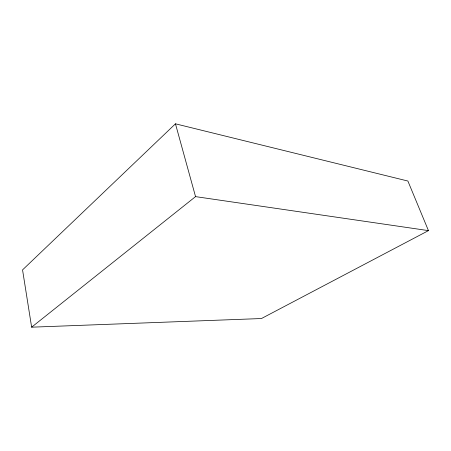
<?xml version="1.0" encoding="UTF-8"?>
<svg xmlns="http://www.w3.org/2000/svg" width="451" height="451" viewBox="0 0 451 451"><rect width="100%" height="100%" fill="white"/><g stroke="black" fill="none" stroke-linecap="round" stroke-linejoin="round"><path stroke-width="0.68" d="M175.462 123.816L22.55 269.89L31.638 327.184L261.45 318.536L428.45 230.624L407.884 181.037L175.462 123.816L195.542 196.619L428.45 230.624M31.638 327.184L195.542 196.619"/></g></svg>
